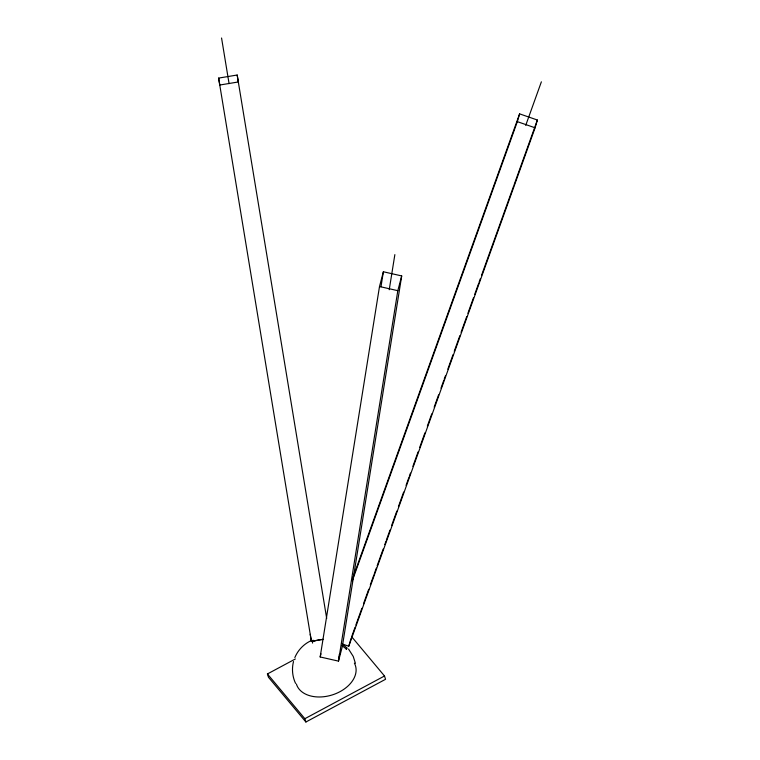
<?xml version="1.0" encoding="UTF-8"?>
<svg xmlns="http://www.w3.org/2000/svg" width="760" height="760" viewBox="0 0 760 760"><rect width="100%" height="100%" fill="white"/><g stroke="black" fill="none" stroke-linecap="round" stroke-linejoin="round"><path stroke-width="1.14" d="M320.169 656.963L379.506 286.52L383.382 271.767L401.698 275.927L342.361 646.37L338.485 661.124L320.169 656.963L320.995 653.809M380.969 286.815L383.382 271.767M389.234 289.731L394.858 254.619M338.485 661.124L397.822 290.681L401.698 275.927M293.512 661.542C291.631 668.771 292.372 676.609 295.564 683.354M338.58 658.521L338.713 657.98A29.203 1.358 -77.2 0 1 339.558 654.759A31.816 18.601 14.7 0 0 339.226 654.588M342.104 643.919L348.764 646.228L351.044 638.447M352.288 580.858L517.341 121.648L519.612 113.867L537.367 120.023L535.097 127.803L348.764 646.228M352.953 577.543L519.612 113.867M525.721 125.381L541.376 81.823M346.37 649.353L346.873 647.957A31.132 28.091 16.3 0 0 342.599 644.489M351.443 637.327L355.053 627.275M355.86 625.033L361.883 608.275M363.489 603.811L368.714 589.285M370.32 584.811L373.93 574.76M374.328 573.639L376.342 568.053M377.14 565.82L383.163 549.062M384.769 544.587L385.976 541.244M386.374 540.122L389.994 530.072M391.599 525.597L396.824 511.072M398.43 506.606L403.645 492.081M406.058 485.374L408.87 477.555M409.269 476.434L410.476 473.081M412.88 466.383L418.104 451.858M419.71 447.383L424.925 432.858M427.338 426.16L431.756 413.867M434.169 407.16L438.587 394.877M440.99 388.17L443.802 380.351M444.201 379.231L445.408 375.877M447.82 369.18L453.036 354.654M454.242 351.3L459.866 335.654M461.073 332.31L466.697 316.663M467.894 313.31L473.518 297.673M474.724 294.32L478.743 283.147M479.142 282.026L480.349 278.673M481.555 275.32L502.436 217.227M502.835 216.106L513.674 185.943M514.083 184.822L525.322 153.539M525.73 152.418L537.367 120.023M294.832 657.581C297.91 650.208 303.762 644.005 311.077 640.718M351.557 636.614L384.503 675.991L385.548 679.288L305.9 722L268.46 677.255L267.425 673.949L295.345 658.977M267.425 673.949L304.855 718.703L384.503 675.991M218.623 78.09L237.177 75.021L238.336 81.966L219.782 85.025L218.623 78.09L311.381 641.25L322.981 639.331M379.506 286.52L397.822 290.681M517.341 121.648L535.097 127.803M348.555 649.059L353.229 656.422L355.404 663.29M304.855 718.703L305.9 722M313.253 640.253A31.112 28.851 -9.5 0 0 312.18 640.661L312.369 641.801A31.768 29.459 -9.5 0 1 323.513 639.436M312.18 640.661L312.588 643.102M310.222 634.306L311.381 641.25M237.177 75.021L326.695 618.488M221.559 38L229.073 83.647M346.873 647.957A28.538 0.674 -70.9 0 1 346.522 649.306A31.777 28.671 16.3 0 0 341.696 645.534M354.388 663.176A30.922 20.928 -17.5 0 1 333.953 694.355A30.922 20.928 -17.5 0 1 296.39 684"/></g></svg>
